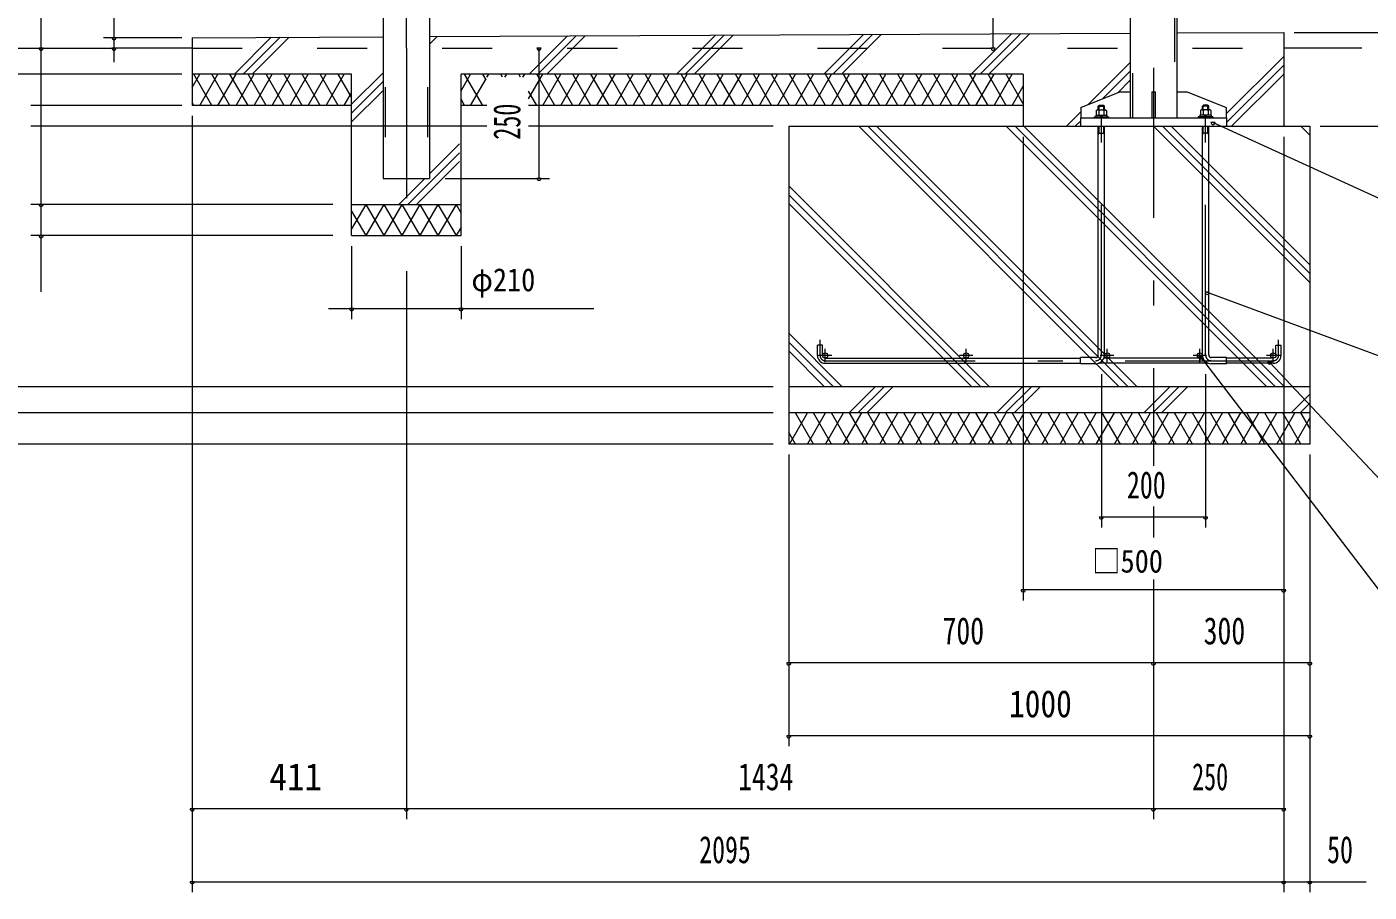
# Model space of a CAD drawing. Units: millimetres, scale not verified, with parts at other scales. Extents: x -26655 to 26659, y -10500 to 10500.
# Drawn here: x 16041 to 22482, y -2955 to 1197 of the extents above; entities that cross this region are included whole.
import ezdxf
from ezdxf.enums import TextEntityAlignment as Align

# ---------------------------------------------------------------- set-up
doc = ezdxf.new("R2010")
doc.units = ezdxf.units.MM
doc.header["$LTSCALE"] = 60
doc.linetypes.add('USER2', pattern=[10, 4, -6])
doc.linetypes.add('USER3', pattern=[24, 12, -5, 2, -5])
for name, color, linetype, lineweight in [('0-6_2-02BOLD', 7, 'Continuous', 18), ('0-7_2-12HIDDEN', 3, 'USER2', 18), ('0-8_2-22CENTER', 3, 'USER3', 18), ('0-9_2-42THIN', 4, 'Continuous', 18), ('0-A_2-52DIM', 3, 'Continuous', 18), ('0-B_2-62HATCH', 2, 'Continuous', 18)]:
    doc.layers.add(name, color=color, linetype=linetype, lineweight=lineweight)
doc.styles.add('ＭＳ ゴシック', font='')
doc.styles.get('ＭＳ ゴシック').set_extended_font_data('MS Gothic')

msp = doc.modelspace()

# ---------------------------------------------------------------- linework, layer by layer
at = {"layer": '0-6_2-02BOLD'}
for p, q in [((17751.04, 3919.93), (17751.04, 469.93)), ((17973.79, 3919.93), (17973.79, 469.93)), ((21336.04, 1574.93), (21336.04, 759.93)), ((21558.79, 1265.83), (21558.79, 759.93)), ((17973.79, 1150.37), (21336.04, 1166.42)), ((16834.92, 1144.93), (17751.04, 1149.3)), ((16834.92, 1144.93), (16834.92, 819.93)), ((16834.92, 1094.93), (16459.92, 1094.93)), ((22447.41, 1094.93), (22072.41, 1094.93)), ((20822.41, 969.93), (18124.85, 969.93)), ((18124.85, 194.93), (18124.85, 969.93)), ((20822.41, 969.93), (20822.41, 719.93)), ((21098.54, 809.93), (21286.04, 884.93)), ((21286.04, 884.93), (21336.04, 884.93)), ((21439.92, 884.93), (21454.91, 884.93)), ((21439.92, 884.93), (21439.92, 759.93)), ((21454.91, 884.93), (21454.91, 759.93)), ((21558.79, 884.93), (21608.79, 884.93)), ((21608.79, 884.93), (21796.29, 809.93)), ((17599.84, 819.93), (16834.92, 819.93)), ((18249.39, 819.93), (18124.85, 819.93)), ((20822.41, 819.93), (18448.72, 819.93)), ((21098.54, 809.93), (21098.54, 759.93)), ((21170.54, 773.18), (21170.54, 765.68)), ((21172.88, 795.92), (21176.79, 798.18)), ((21172.88, 795.92), (21172.88, 773.18)), ((21176.79, 798.18), (21218.04, 798.18)), ((21182.41, 816.42), (21212.42, 816.42)), ((21185.15, 795.92), (21185.15, 773.18)), ((21189.92, 765.68), (21197.42, 773.18)), ((21197.42, 765.68), (21204.91, 773.18)), ((21209.68, 795.92), (21209.68, 773.18)), ((21212.42, 798.18), (21212.42, 816.42)), ((21218.04, 798.18), (21221.95, 795.92)), ((21221.95, 795.92), (21221.95, 773.18)), ((21670.54, 773.18), (21670.54, 765.68)), ((21724.29, 773.18), (21670.54, 773.18)), ((21676.79, 798.18), (21672.88, 795.92)), ((21672.88, 795.92), (21672.88, 773.18)), ((21718.04, 798.18), (21676.79, 798.18)), ((21682.41, 798.18), (21682.41, 816.42)), ((21712.41, 816.42), (21682.41, 816.42)), ((21685.15, 795.92), (21685.15, 773.18)), ((21697.41, 765.68), (21689.91, 773.18)), ((21704.91, 765.68), (21697.41, 773.18)), ((21709.68, 795.92), (21709.68, 773.18)), ((21721.95, 795.92), (21718.04, 798.18)), ((21721.95, 795.92), (21721.95, 773.18)), ((21724.29, 773.18), (21724.29, 765.68)), ((21796.29, 809.93), (21796.29, 759.93)), ((19697.42, 719.93), (22197.41, 719.93)), ((19697.42, 719.93), (19697.42, -805.07)), ((21097.42, 759.93), (21097.42, 719.93)), ((21162.42, 765.68), (21232.42, 765.68)), ((21162.42, 765.68), (21162.42, 759.93)), ((21182.41, -377.57), (21182.41, 719.93)), ((21212.42, -377.57), (21212.42, 719.93)), ((21232.42, 765.68), (21232.42, 759.93)), ((21682.41, -377.57), (21682.41, 719.93)), ((21712.41, -377.57), (21712.41, 719.93)), ((21732.41, 765.68), (21732.41, 759.93)), ((22197.41, 719.93), (22197.41, -805.07)), ((21182.41, 686.18), (21212.42, 686.18)), ((21712.41, 686.18), (21682.41, 686.18)), ((17750.97, 469.93), (17973.79, 469.93)), ((17599.84, 344.93), (18124.85, 344.93)), ((17599.84, 194.93), (18124.85, 194.93)), ((19834.92, -380.07), (19834.92, -330.07)), ((22059.92, -380.07), (22059.92, -330.07)), ((19872.42, -392.57), (21097.42, -392.57)), ((19872.42, -417.57), (21097.42, -417.57)), ((21097.42, -420.07), (21097.42, -390.07)), ((21169.91, -390.07), (21097.42, -390.07)), ((21169.91, -420.07), (21097.42, -420.07)), ((21710.56, -417.57), (21184.27, -417.57)), ((21685.15, -392.57), (21209.68, -392.57)), ((21797.41, -420.07), (21724.92, -420.07)), ((22022.42, -392.57), (21797.41, -392.57)), ((22022.42, -417.57), (21797.41, -417.57)), ((22197.41, -530.07), (19697.42, -530.07)), ((22197.41, -655.07), (19697.42, -655.07)), ((22197.41, -805.07), (19697.42, -805.07))]:
    msp.add_line(p, q, dxfattribs=at)
for points in [[(21558.79, 1167.48), (22072.41, 1169.93), (22072.41, 719.93)], [(17599.84, 194.93), (17599.84, 969.93), (16834.92, 969.93)], [(21170.54, 773.18), (21224.29, 773.18), (21224.29, 765.68)], [(21182.41, 798.18), (21182.41, 816.42), (21187.42, 821.42), (21207.42, 821.42), (21212.42, 816.42)], [(21712.41, 798.18), (21712.41, 816.42), (21707.41, 821.42), (21687.41, 821.42), (21682.41, 816.42)], [(21097.42, 759.93), (21797.41, 759.93), (21797.41, 719.93)], [(21732.41, 765.68), (21662.41, 765.68), (21662.41, 759.93)], [(19859.92, -380.07), (19859.92, -330.07), (19834.92, -330.07)], [(22034.92, -380.07), (22034.92, -330.07), (22059.92, -330.07)], [(21797.41, -420.07), (21797.41, -390.07), (21724.92, -390.07)]]:
    msp.add_lwpolyline(points, dxfattribs=at)
for centre in [(19872.42, -380.07), (20548.66, -380.07), (21224.92, -380.07), (21669.91, -380.07), (22022.42, -380.07)]:
    msp.add_circle(centre, 12.5, dxfattribs=at)
for centre, radius, start, end in [((21179.01, 788.72), 9.46, 49.5701, 90), ((21197.42, 763.73), 34.45, 69.13593, 110.86406), ((21215.82, 788.72), 9.46, 90, 130.42989), ((21679.01, 788.72), 9.46, 49.57011, 90), ((21697.41, 763.73), 34.45, 69.13594, 110.86407), ((21715.82, 788.72), 9.46, 90, 130.4299), ((19872.42, -380.07), 37.5, 180, 270), ((21169.91, -377.57), 42.5, 270, 0), ((21169.91, -377.57), 12.5, 270, 0), ((21724.92, -377.57), 42.5, 180, 270), ((21724.92, -377.57), 12.5, 180, 270), ((22022.42, -380.07), 37.5, 270, 0)]:
    msp.add_arc(centre, radius, start, end, dxfattribs=at)
at = {"layer": '0-7_2-12HIDDEN'}
for p, q in [((17761.54, 3907.43), (17761.54, 469.93)), ((17963.29, 3907.43), (17963.29, 469.93)), ((21346.54, 1574.93), (21346.54, 759.93)), ((21548.29, 1269.65), (21548.29, 759.93)), ((16834.92, 1094.93), (22072.41, 1094.93))]:
    msp.add_line(p, q, dxfattribs=at)
at = {"layer": '0-8_2-22CENTER'}
for p, q in [((21447.41, 5319.93), (21447.41, -909.87)), ((17862.49, 1094.93), (17862.49, 4125.61)), ((17862.42, 1094.93), (17862.42, 94.93)), ((21197.42, -377.57), (21197.42, 851.41)), ((21697.41, -377.57), (21697.41, 851.41)), ((19847.42, -380.07), (19847.42, -305.07)), ((22047.42, -380.07), (22047.42, -305.07)), ((19904.92, -380.07), (19839.92, -380.07)), ((19872.42, -412.57), (19872.42, -347.57)), ((20581.16, -380.07), (20516.16, -380.07)), ((20548.66, -412.57), (20548.66, -347.57)), ((21257.42, -380.07), (21192.42, -380.07)), ((21224.92, -412.57), (21224.92, -347.57)), ((21702.42, -380.07), (21637.41, -380.07)), ((21669.91, -412.57), (21669.91, -347.57)), ((22054.92, -380.07), (21989.92, -380.07)), ((22022.42, -412.57), (22022.42, -347.57)), ((19872.42, -405.07), (22022.42, -405.07)), ((21447.41, -1105.07), (21447.41, -1253.35))]:
    msp.add_line(p, q, dxfattribs=at)
for centre, radius, start, end in [((19872.42, -380.07), 25, 180, 270), ((21169.91, -377.57), 27.5, 270, 0), ((21724.92, -377.57), 27.5, 180, 270), ((22022.42, -380.07), 25, 270, 0)]:
    msp.add_arc(centre, radius, start, end, dxfattribs=at)
at = {"layer": '0-9_2-42THIN'}
for p, q in [((21186.17, 798.18), (21186.17, 820.16)), ((21208.66, 798.18), (21208.66, 820.16)), ((21686.17, 798.18), (21686.17, 820.16)), ((21708.66, 798.18), (21708.66, 820.16)), ((21186.17, 686.18), (21186.17, 719.93)), ((21208.66, 686.18), (21208.66, 719.93)), ((21686.17, 686.18), (21686.17, 719.93)), ((21182.41, 679.69), (21186.17, 686.18)), ((21208.66, 686.18), (21212.42, 679.69)), ((21686.17, 686.18), (21682.41, 679.69))]:
    msp.add_line(p, q, dxfattribs=at)
msp.add_lwpolyline([(21712.41, 679.69), (21708.66, 686.18), (21708.66, 719.93)], dxfattribs=at)
at = {"layer": '0-A_2-52DIM'}
for p, q in [((16109.92, -75.07), (16109.92, 3869.93)), ((20677.41, 1919.93), (20677.41, 1094.93)), ((16459.92, 1027.83), (16459.92, 1414.93)), ((22122.41, 1169.93), (22847.41, 1169.93)), ((16784.91, 1144.93), (16409.91, 1144.93)), ((16469.92, 1144.93), (16449.92, 1144.93)), ((15009.92, 1094.93), (16459.92, 1094.93)), ((16119.92, 1094.93), (16099.92, 1094.93)), ((16469.92, 1094.93), (16449.92, 1094.93)), ((18508.72, 1094.93), (18488.72, 1094.93)), ((18498.72, 1094.93), (18498.72, 469.93)), ((20687.41, 1094.93), (20667.41, 1094.93)), ((16784.91, 969.93), (15709.92, 969.93)), ((16784.91, 819.93), (16059.92, 819.93)), ((18249.39, 719.93), (16059.92, 719.93)), ((16834.92, 769.93), (16834.92, -2955.07)), ((19622.42, 719.93), (18448.72, 719.93)), ((21743.48, 737.94), (21723.48, 737.94)), ((22247.42, 719.93), (23197.41, 719.93)), ((20822.41, 669.93), (20822.41, -1555.07)), ((22072.41, 669.93), (22072.41, -2955.07)), ((18048.72, 469.93), (18548.72, 469.93)), ((18508.72, 469.93), (18488.72, 469.93)), ((17508.99, 344.93), (16059.92, 344.93)), ((16119.92, 344.93), (16099.92, 344.93)), ((17508.99, 194.93), (16059.92, 194.93)), ((16119.92, 194.93), (16099.92, 194.93)), ((17599.84, 144.93), (17599.84, -205.07)), ((18124.84, 144.93), (18124.84, -205.07)), ((17862.42, 23.91), (17862.42, -2605.07)), ((21715.11, -76.73), (21695.11, -76.73)), ((21705.11, -76.73), (23197.41, -630.07)), ((17488.79, -155.07), (18762.34, -155.07)), ((17609.84, -155.07), (17589.84, -155.07)), ((18134.84, -155.07), (18114.84, -155.07)), ((21683.54, -386.97), (21663.54, -386.97)), ((21673.54, -386.97), (23197.41, -2380.07)), ((22014.69, -411.39), (21994.69, -411.39)), ((21197.42, -470.07), (21197.42, -1205.07)), ((21697.41, -470.07), (21697.41, -1205.07)), ((19622.42, -530.07), (15709.92, -530.07)), ((19622.42, -655.07), (15709.92, -655.07)), ((19622.42, -805.07), (15009.92, -805.07)), ((19697.42, -855.07), (19697.42, -2255.07)), ((22197.41, -855.07), (22197.41, -2955.07)), ((21207.42, -1155.07), (21187.42, -1155.07)), ((21697.41, -1155.07), (21197.42, -1155.07)), ((21707.41, -1155.07), (21687.41, -1155.07)), ((21447.41, -1455.07), (21447.41, -2605.07)), ((20832.41, -1505.07), (20812.41, -1505.07)), ((22072.41, -1505.07), (20822.41, -1505.07)), ((22082.41, -1505.07), (22062.41, -1505.07)), ((19707.42, -1855.07), (19687.42, -1855.07)), ((22197.41, -1855.07), (19697.42, -1855.07)), ((21457.41, -1855.07), (21437.41, -1855.07)), ((22207.41, -1855.07), (22187.41, -1855.07)), ((19707.42, -2205.07), (19687.42, -2205.07)), ((22197.41, -2205.07), (19697.42, -2205.07)), ((22207.41, -2205.07), (22187.41, -2205.07)), ((16844.92, -2555.07), (16824.92, -2555.07)), ((22072.41, -2555.07), (16834.92, -2555.07)), ((17872.42, -2555.07), (17852.42, -2555.07)), ((21457.41, -2555.07), (21437.41, -2555.07)), ((22082.41, -2555.07), (22062.41, -2555.07)), ((16844.92, -2905.07), (16824.92, -2905.07)), ((16834.92, -2905.07), (22467.42, -2905.07)), ((22082.41, -2905.07), (22062.41, -2905.07)), ((22207.41, -2905.07), (22187.41, -2905.07))]:
    msp.add_line(p, q, dxfattribs=at)
for points in [[(21733.48, 737.95), (23197.41, 69.93), (25497.41, 69.93)], [(22004.69, -411.39), (23197.41, -1680.07), (24747.41, -1680.07)]]:
    msp.add_lwpolyline(points, dxfattribs=at)
for centre in [(16459.92, 1144.93), (16109.92, 1094.93), (16459.92, 1094.93), (18498.72, 1094.93), (20677.41, 1094.93), (21733.48, 737.94), (18498.72, 469.93), (16109.92, 344.93), (16109.92, 194.93), (21705.11, -76.73), (17599.84, -155.07), (18124.84, -155.07), (21673.54, -386.97), (22004.69, -411.39), (21197.42, -1155.07), (21697.41, -1155.07), (20822.41, -1505.07), (22072.41, -1505.07), (19697.42, -1855.07), (21447.41, -1855.07), (22197.41, -1855.07), (19697.42, -2205.07), (22197.41, -2205.07), (16834.92, -2555.07), (17862.42, -2555.07), (21447.41, -2555.07), (22072.41, -2555.07), (16834.92, -2905.07), (22072.41, -2905.07), (22197.41, -2905.07)]:
    msp.add_arc(centre, 10, 180, 0, dxfattribs=at)
at = {"layer": '0-B_2-62HATCH'}
for p, q in [((19865.77, 969.93), (20056.15, 1160.31)), ((19908.2, 969.93), (20098.78, 1160.51)), ((19950.63, 969.93), (20141.41, 1160.71)), ((20572.88, 969.93), (20766.65, 1163.7)), ((20615.31, 969.93), (20809.28, 1163.9)), ((20657.73, 969.93), (20851.91, 1164.1)), ((21558.79, 1163.88), (21562.41, 1167.5)), ((17037.35, 969.93), (17214.16, 1146.74)), ((17079.77, 969.93), (17256.79, 1146.94)), ((17122.2, 969.93), (17299.42, 1147.15)), ((17973.79, 1114.41), (18009.92, 1150.54)), ((18451.56, 969.93), (18635.16, 1153.52)), ((18493.99, 969.93), (18677.78, 1153.73)), ((18536.41, 969.93), (18720.41, 1153.93)), ((19158.67, 969.93), (19345.65, 1156.91)), ((19201.09, 969.93), (19388.28, 1157.12)), ((19243.52, 969.93), (19430.91, 1157.32)), ((21796.29, 779.12), (22072.41, 1055.25)), ((16834.92, 905.85), (16871.91, 969.93)), ((16929.65, 819.93), (16843.04, 969.93)), ((16871.91, 819.93), (16958.51, 969.93)), ((17016.25, 819.93), (16929.65, 969.93)), ((16958.51, 819.93), (17045.12, 969.93)), ((17102.85, 819.93), (17016.25, 969.93)), ((17045.12, 819.93), (17131.72, 969.93)), ((17189.45, 819.93), (17102.85, 969.93)), ((17131.72, 819.93), (17218.32, 969.93)), ((17276.06, 819.93), (17189.46, 969.93)), ((17218.32, 819.93), (17304.92, 969.93)), ((17362.66, 819.93), (17276.06, 969.93)), ((17304.92, 819.93), (17391.53, 969.93)), ((17449.26, 819.93), (17362.66, 969.93)), ((17391.53, 819.93), (17478.13, 969.93)), ((17535.87, 819.93), (17449.26, 969.93)), ((17478.13, 819.93), (17564.73, 969.93)), ((17599.84, 859.11), (17535.87, 969.93)), ((17599.84, 825.32), (17751.04, 976.52)), ((18124.85, 890.08), (18170.95, 969.93)), ((18228.68, 819.93), (18142.09, 969.93)), ((18244.72, 942.16), (18228.68, 969.93)), ((18248.93, 954.99), (18257.55, 969.93)), ((18323.91, 954.99), (18315.29, 969.93)), ((18335.53, 954.99), (18344.15, 969.93)), ((18410.51, 954.99), (18401.89, 969.93)), ((18422.13, 954.99), (18430.76, 969.93)), ((18448.72, 851.04), (18517.36, 969.93)), ((18575.09, 819.93), (18488.49, 969.93)), ((18517.36, 819.93), (18603.96, 969.93)), ((18661.7, 819.93), (18575.1, 969.93)), ((18603.96, 819.93), (18690.56, 969.93)), ((18748.3, 819.93), (18661.7, 969.93)), ((18690.56, 819.93), (18777.17, 969.93)), ((18834.9, 819.93), (18748.3, 969.93)), ((18777.17, 819.93), (18863.77, 969.93)), ((18921.51, 819.93), (18834.9, 969.93)), ((18863.77, 819.93), (18950.37, 969.93)), ((19008.11, 819.93), (18921.51, 969.93)), ((18950.37, 819.93), (19036.98, 969.93)), ((19094.71, 819.93), (19008.11, 969.93)), ((19036.98, 819.93), (19123.58, 969.93)), ((19181.31, 819.93), (19094.71, 969.93)), ((19123.58, 819.93), (19210.18, 969.93)), ((19267.92, 819.93), (19181.31, 969.93)), ((19210.18, 819.93), (19296.78, 969.93)), ((19354.52, 819.93), (19267.92, 969.93)), ((19296.78, 819.93), (19383.39, 969.93)), ((19441.12, 819.93), (19354.52, 969.93)), ((19383.39, 819.93), (19469.99, 969.93)), ((19527.73, 819.93), (19441.12, 969.93)), ((19469.99, 819.93), (19556.59, 969.93)), ((19614.33, 819.93), (19527.73, 969.93)), ((19556.59, 819.93), (19643.19, 969.93)), ((19700.93, 819.93), (19614.33, 969.93)), ((19643.2, 819.93), (19729.8, 969.93)), ((19787.53, 819.93), (19700.93, 969.93)), ((19729.8, 819.93), (19816.4, 969.93)), ((19874.13, 819.93), (19787.53, 969.93)), ((19816.4, 819.93), (19903, 969.93)), ((19960.74, 819.93), (19874.14, 969.93)), ((19903, 819.93), (19989.6, 969.93)), ((20047.34, 819.93), (19960.74, 969.93)), ((19989.6, 819.93), (20076.21, 969.93)), ((20133.94, 819.93), (20047.34, 969.93)), ((20076.21, 819.93), (20162.81, 969.93)), ((20220.54, 819.93), (20133.94, 969.93)), ((20162.81, 819.93), (20249.41, 969.93)), ((20307.15, 819.93), (20220.55, 969.93)), ((20249.41, 819.93), (20336.01, 969.93)), ((20393.75, 819.93), (20307.15, 969.93)), ((20336.02, 819.93), (20422.62, 969.93)), ((20480.35, 819.93), (20393.75, 969.93)), ((20422.62, 819.93), (20509.22, 969.93)), ((20566.96, 819.93), (20480.35, 969.93)), ((20509.22, 819.93), (20595.82, 969.93)), ((20653.56, 819.93), (20566.96, 969.93)), ((20595.82, 819.93), (20682.43, 969.93)), ((20740.16, 819.93), (20653.56, 969.93)), ((20682.43, 819.93), (20769.03, 969.93)), ((20822.41, 827.47), (20740.16, 969.93)), ((21134.29, 824.23), (21336.04, 1025.98)), ((21205, 852.52), (21336.04, 983.56)), ((21797.41, 737.82), (22072.41, 1012.82)), ((21821.95, 719.93), (22072.41, 970.4)), ((17599.84, 782.9), (17751.04, 934.09)), ((18170.95, 819.93), (18244.72, 947.7)), ((20769.03, 819.93), (20822.41, 912.4)), ((21275.71, 880.8), (21336.04, 941.13)), ((17564.73, 819.93), (17599.84, 880.75)), ((17599.84, 740.47), (17751.04, 891.66)), ((18142.09, 819.93), (18124.85, 849.79)), ((18488.49, 819.93), (18448.72, 888.82)), ((16843.04, 819.93), (16834.92, 834.01)), ((21029.99, 719.93), (21098.54, 788.48)), ((20033.67, 719.93), (21283.67, -530.07)), ((20076.09, 719.93), (21326.09, -530.07)), ((20118.52, 719.93), (21368.52, -530.07)), ((20740.78, 719.93), (21990.78, -530.07)), ((20783.2, 719.93), (22033.2, -530.07)), ((20825.63, 719.93), (22075.63, -530.07)), ((21072.41, 719.93), (21097.42, 744.93)), ((21447.88, 719.93), (22197.41, -29.6)), ((21490.31, 719.93), (22197.41, 12.83)), ((21532.74, 719.93), (22197.41, 55.25)), ((22069.2, 719.93), (22072.41, 723.14)), ((22154.99, 719.93), (22197.41, 677.51)), ((17868.92, 344.93), (18116.95, 592.96)), ((17973.72, 492.16), (18116.95, 635.39)), ((17911.35, 344.93), (18116.95, 550.54)), ((17826.49, 344.93), (17951.49, 469.93)), ((19697.42, 433.93), (20661.42, -530.07)), ((19697.42, 391.5), (20618.99, -530.07)), ((17667.92, 344.93), (17599.84, 227.02)), ((17667.92, 344.93), (17754.52, 194.93)), ((17754.52, 344.93), (17667.92, 194.93)), ((17841.12, 344.93), (17754.52, 194.93)), ((17754.52, 344.93), (17841.12, 194.93)), ((17927.73, 344.93), (17841.12, 194.93)), ((17841.12, 344.93), (17927.73, 194.93)), ((17927.73, 344.93), (18014.33, 194.93)), ((18014.33, 344.93), (17927.73, 194.93)), ((18100.94, 344.93), (18014.33, 194.93)), ((18014.33, 344.93), (18100.94, 194.93)), ((18100.94, 344.93), (18124.85, 303.5)), ((19697.42, 349.08), (20576.56, -530.07)), ((17599.84, 312.84), (17667.92, 194.93)), ((18124.85, 236.35), (18100.94, 194.93)), ((19697.42, -273.18), (19954.31, -530.07)), ((19697.42, -315.6), (19911.88, -530.07)), ((19697.42, -358.03), (19869.46, -530.07)), ((19987.1, -655.07), (20112.09, -530.07)), ((20029.52, -655.07), (20154.52, -530.07)), ((20071.95, -655.07), (20196.95, -530.07)), ((20694.2, -655.07), (20819.2, -530.07)), ((20736.63, -655.07), (20861.63, -530.07)), ((20779.05, -655.07), (20904.05, -530.07)), ((21401.31, -655.07), (21526.31, -530.07)), ((21443.73, -655.07), (21568.73, -530.07)), ((21486.16, -655.07), (21611.16, -530.07)), ((22108.42, -655.07), (22197.41, -566.07)), ((22150.84, -655.07), (22197.41, -608.5)), ((19697.42, -661.15), (19700.93, -655.07)), ((19700.93, -805.07), (19787.53, -655.07)), ((19816.4, -805.07), (19729.8, -655.07)), ((19787.53, -805.07), (19874.13, -655.07)), ((19903, -805.07), (19816.4, -655.07)), ((19874.13, -805.07), (19960.74, -655.07)), ((19989.6, -805.07), (19903, -655.07)), ((19960.74, -805.07), (20047.34, -655.07)), ((20076.21, -805.07), (19989.6, -655.07)), ((20047.34, -805.07), (20133.94, -655.07)), ((20162.81, -805.07), (20076.21, -655.07)), ((20133.94, -805.07), (20220.54, -655.07)), ((20249.41, -805.07), (20162.81, -655.07)), ((20220.54, -805.07), (20307.15, -655.07)), ((20336.01, -805.07), (20249.41, -655.07)), ((20307.15, -805.07), (20393.75, -655.07)), ((20422.62, -805.07), (20336.01, -655.07)), ((20393.75, -805.07), (20480.35, -655.07)), ((20509.22, -805.07), (20422.62, -655.07)), ((20480.35, -805.07), (20566.96, -655.07)), ((20595.82, -805.07), (20509.22, -655.07)), ((20566.95, -805.07), (20653.56, -655.07)), ((20682.43, -805.07), (20595.82, -655.07)), ((20653.56, -805.07), (20740.16, -655.07)), ((20769.03, -805.07), (20682.43, -655.07)), ((20740.16, -805.07), (20826.76, -655.07)), ((20855.63, -805.07), (20769.03, -655.07)), ((20826.76, -805.07), (20913.37, -655.07)), ((20942.23, -805.07), (20855.63, -655.07)), ((20913.37, -805.07), (20999.97, -655.07)), ((21028.84, -805.07), (20942.23, -655.07)), ((20999.97, -805.07), (21086.57, -655.07)), ((21115.44, -805.07), (21028.84, -655.07)), ((21086.57, -805.07), (21173.17, -655.07)), ((21202.04, -805.07), (21115.44, -655.07)), ((21173.17, -805.07), (21259.77, -655.07)), ((21288.64, -805.07), (21202.04, -655.07)), ((21259.77, -805.07), (21346.38, -655.07)), ((21375.24, -805.07), (21288.64, -655.07)), ((21346.38, -805.07), (21432.98, -655.07)), ((21461.85, -805.07), (21375.24, -655.07)), ((21432.98, -805.07), (21519.58, -655.07)), ((21548.45, -805.07), (21461.85, -655.07)), ((21519.58, -805.07), (21606.18, -655.07)), ((21635.05, -805.07), (21548.45, -655.07)), ((21606.18, -805.07), (21692.79, -655.07)), ((21721.66, -805.07), (21635.05, -655.07)), ((21692.79, -805.07), (21779.39, -655.07)), ((21808.26, -805.07), (21721.66, -655.07)), ((21779.39, -805.07), (21865.99, -655.07)), ((21894.86, -805.07), (21808.26, -655.07)), ((21865.99, -805.07), (21952.6, -655.07)), ((21981.46, -805.07), (21894.86, -655.07)), ((21952.6, -805.07), (22039.2, -655.07)), ((22068.07, -805.07), (21981.46, -655.07)), ((22039.2, -805.07), (22125.8, -655.07)), ((22154.67, -805.07), (22068.07, -655.07)), ((22125.8, -805.07), (22197.41, -681.03)), ((22197.41, -729.11), (22154.67, -655.07)), ((22193.27, -655.07), (22197.41, -650.92)), ((19729.8, -805.07), (19697.42, -748.99))]:
    msp.add_line(p, q, dxfattribs=at)

# ---------------------------------------------------------------- texts
at = {"layer": '0-A_2-52DIM', "color": 7, "style": 'ＭＳ ゴシック', "width": 0.65}
msp.add_text('250', height=130.2, rotation=90, dxfattribs=at).set_placement((18448.72, 655.6), align=Align.BOTTOM_LEFT)
at = {"layer": '0-A_2-52DIM', "color": 7, "style": 'ＭＳ ゴシック'}
for s, height, width, p in [('φ210', 110.7, 0.9, (18174.84, -105.07)), ('200', 130.2, 0.7, (21320.15, -1105.07)), ('□500', 110.7, 0.9, (21153.66, -1455.07)), ('700', 130.2, 0.75, (20435.41, -1805.07)), ('300', 130.2, 0.75, (21688.31, -1805.07)), ('1000', 130.2, 0.85, (20754.61, -2155.07)), ('411', 130.2, 0.95, (17205.44, -2505.07)), ('1434', 130.2, 0.75, (19454.4, -2505.07)), ('250', 130.2, 0.65, (21633.08, -2505.07)), ('2095', 130.2, 0.7, (19267.66, -2855.07)), ('50', 130.2, 0.7, (22280.7, -2855.07))]:
    msp.add_text(s, height=height, dxfattribs=dict(at, width=width)).set_placement(p, align=Align.BOTTOM_LEFT)

doc.saveas('drawing.dxf')
